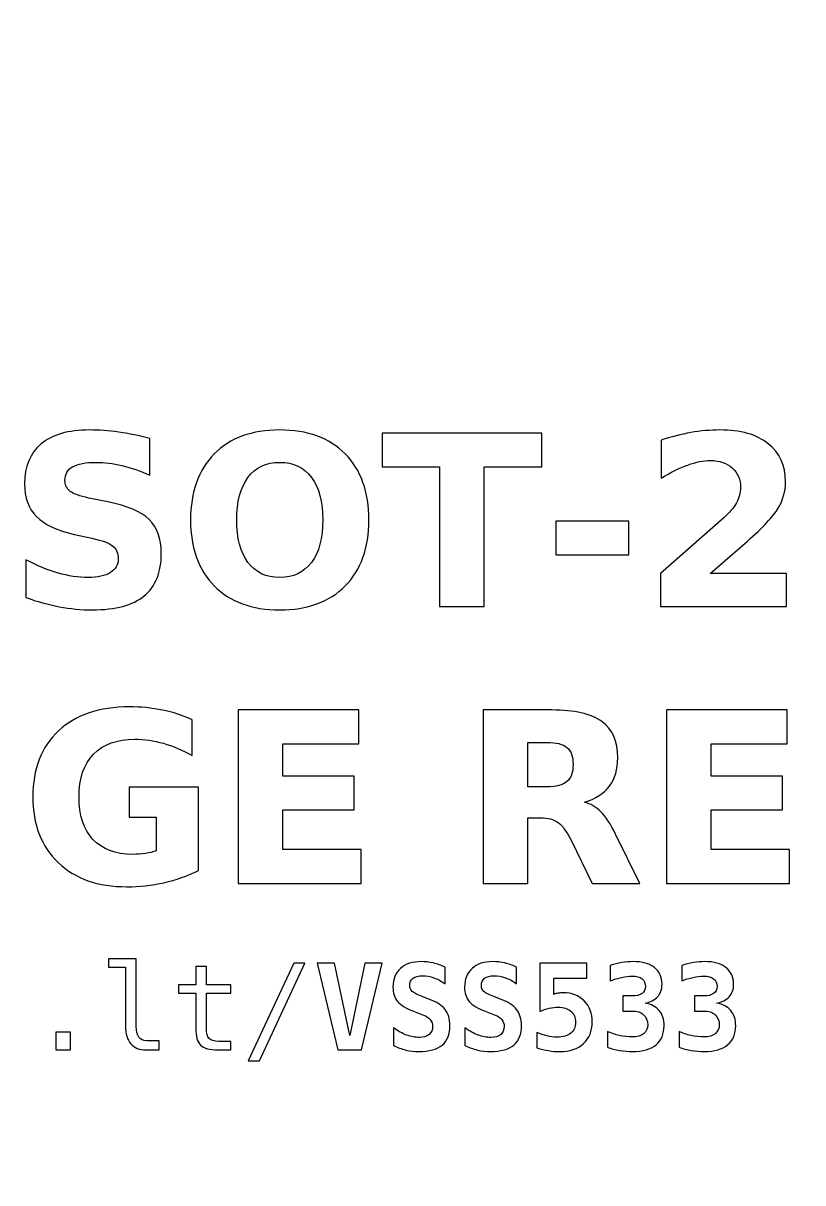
# Model space of a CAD drawing. Header units: centimetres. Extents: x -12.5 to -8.5, y -17.35 to -12.35.
# Drawn here: x -10.707 to -10.051, y -14.3 to -13.325 of the extents above; entities that cross this region are included whole.
import ezdxf

# ---------------------------------------------------------------- set-up
doc = ezdxf.new("R2010")
doc.units = ezdxf.units.CM
doc.header["$MEASUREMENT"] = 0
doc.layers.add('Layer 1', color=7, linetype='Continuous')

msp = doc.modelspace()

# ---------------------------------------------------------------- linework, layer by layer
at = {"layer": 'Layer 1', "color": 7, "lineweight": 35}
msp.add_open_spline([(-12.5, -12.35), (-12.5, -12.35), (-8.5, -12.35), (-8.5, -12.35), (-8.5, -12.35), (-8.5, -12.35), (-8.5, -17.35), (-8.5, -17.35), (-8.5, -17.35), (-8.5, -17.35), (-12.5, -17.35), (-12.5, -17.35), (-12.5, -17.35), (-12.5, -17.35), (-12.5, -12.35), (-12.5, -12.35)], degree=3, knots=[0, 0, 0, 0, 0.25, 0.25, 0.25, 0.25, 0.5, 0.5, 0.5, 0.5, 0.75, 0.75, 0.75, 0.75, 1, 1, 1, 1], dxfattribs=at)
at = {"layer": 'Layer 1', "color": 250}
for points, knots in [([(-10.6005, -13.67425), (-10.6005, -13.67425), (-10.6005, -13.70508), (-10.6005, -13.70508), (-10.6005, -13.70508), (-10.6085, -13.70152), (-10.61633, -13.69882), (-10.62393, -13.69698), (-10.62393, -13.69698), (-10.63156, -13.69515), (-10.63876, -13.69425), (-10.64553, -13.69425), (-10.64553, -13.69425), (-10.6545, -13.69425), (-10.66116, -13.69548), (-10.66546, -13.69795), (-10.66546, -13.69795), (-10.66976, -13.70045), (-10.6719, -13.70428), (-10.6719, -13.70948), (-10.6719, -13.70948), (-10.6719, -13.71338), (-10.67046, -13.71645), (-10.66756, -13.71862), (-10.66756, -13.71862), (-10.66466, -13.72078), (-10.6594, -13.72268), (-10.65176, -13.72425), (-10.65176, -13.72425), (-10.65176, -13.72425), (-10.63576, -13.72745), (-10.63576, -13.72745), (-10.63576, -13.72745), (-10.61953, -13.73072), (-10.60803, -13.73565), (-10.6012, -13.74232), (-10.6012, -13.74232), (-10.59436, -13.74895), (-10.59093, -13.75838), (-10.59093, -13.77062), (-10.59093, -13.77062), (-10.59093, -13.78672), (-10.5957, -13.79868), (-10.60523, -13.80652), (-10.60523, -13.80652), (-10.61476, -13.81435), (-10.62933, -13.81828), (-10.64893, -13.81828), (-10.64893, -13.81828), (-10.6582, -13.81828), (-10.66746, -13.81742), (-10.67676, -13.81565), (-10.67676, -13.81565), (-10.68606, -13.81388), (-10.6954, -13.81128), (-10.7047, -13.80785), (-10.7047, -13.80785), (-10.7047, -13.80785), (-10.7047, -13.77612), (-10.7047, -13.77612), (-10.7047, -13.77612), (-10.6954, -13.78105), (-10.6864, -13.78478), (-10.6777, -13.78728), (-10.6777, -13.78728), (-10.669, -13.78978), (-10.66063, -13.79105), (-10.65256, -13.79105), (-10.65256, -13.79105), (-10.64436, -13.79105), (-10.63806, -13.78968), (-10.6337, -13.78695), (-10.6337, -13.78695), (-10.62933, -13.78422), (-10.62716, -13.78032), (-10.62716, -13.77522), (-10.62716, -13.77522), (-10.62716, -13.77068), (-10.62863, -13.76715), (-10.6316, -13.76468), (-10.6316, -13.76468), (-10.63456, -13.76222), (-10.64046, -13.75998), (-10.64933, -13.75805), (-10.64933, -13.75805), (-10.64933, -13.75805), (-10.6639, -13.75482), (-10.6639, -13.75482), (-10.6639, -13.75482), (-10.67846, -13.75168), (-10.68913, -13.74672), (-10.69586, -13.73988), (-10.69586, -13.73988), (-10.7026, -13.73305), (-10.70596, -13.72382), (-10.70596, -13.71225), (-10.70596, -13.71225), (-10.70596, -13.69772), (-10.70126, -13.68655), (-10.6919, -13.67875), (-10.6919, -13.67875), (-10.68253, -13.67092), (-10.66906, -13.66702), (-10.65146, -13.66702), (-10.65146, -13.66702), (-10.64346, -13.66702), (-10.63523, -13.66762), (-10.62676, -13.66882), (-10.62676, -13.66882), (-10.6183, -13.67002), (-10.60953, -13.67182), (-10.6005, -13.67425)], [0, 0, 0, 0, 0.035714, 0.035714, 0.035714, 0.035714, 0.071429, 0.071429, 0.071429, 0.071429, 0.107143, 0.107143, 0.107143, 0.107143, 0.142857, 0.142857, 0.142857, 0.142857, 0.178571, 0.178571, 0.178571, 0.178571, 0.214286, 0.214286, 0.214286, 0.214286, 0.25, 0.25, 0.25, 0.25, 0.285714, 0.285714, 0.285714, 0.285714, 0.321429, 0.321429, 0.321429, 0.321429, 0.357143, 0.357143, 0.357143, 0.357143, 0.392857, 0.392857, 0.392857, 0.392857, 0.428571, 0.428571, 0.428571, 0.428571, 0.464286, 0.464286, 0.464286, 0.464286, 0.5, 0.5, 0.5, 0.5, 0.535714, 0.535714, 0.535714, 0.535714, 0.571429, 0.571429, 0.571429, 0.571429, 0.607143, 0.607143, 0.607143, 0.607143, 0.642857, 0.642857, 0.642857, 0.642857, 0.678571, 0.678571, 0.678571, 0.678571, 0.714286, 0.714286, 0.714286, 0.714286, 0.75, 0.75, 0.75, 0.75, 0.785714, 0.785714, 0.785714, 0.785714, 0.821429, 0.821429, 0.821429, 0.821429, 0.857143, 0.857143, 0.857143, 0.857143, 0.892857, 0.892857, 0.892857, 0.892857, 0.928571, 0.928571, 0.928571, 0.928571, 0.964286, 0.964286, 0.964286, 0.964286, 1, 1, 1, 1]), ([(-10.49133, -13.66702), (-10.4679, -13.66702), (-10.44953, -13.67372), (-10.43627, -13.68715), (-10.43627, -13.68715), (-10.42297, -13.70055), (-10.41633, -13.71905), (-10.41633, -13.74268), (-10.41633, -13.74268), (-10.41633, -13.76625), (-10.42297, -13.78475), (-10.43627, -13.79815), (-10.43627, -13.79815), (-10.44953, -13.81158), (-10.4679, -13.81828), (-10.49133, -13.81828), (-10.49133, -13.81828), (-10.5147, -13.81828), (-10.53303, -13.81158), (-10.54637, -13.79815), (-10.54637, -13.79815), (-10.55967, -13.78475), (-10.56633, -13.76625), (-10.56633, -13.74268), (-10.56633, -13.74268), (-10.56633, -13.71905), (-10.55967, -13.70055), (-10.54637, -13.68715), (-10.54637, -13.68715), (-10.53303, -13.67372), (-10.5147, -13.66702), (-10.49133, -13.66702)], [0, 0, 0, 0, 0.125, 0.125, 0.125, 0.125, 0.25, 0.25, 0.25, 0.25, 0.375, 0.375, 0.375, 0.375, 0.5, 0.5, 0.5, 0.5, 0.625, 0.625, 0.625, 0.625, 0.75, 0.75, 0.75, 0.75, 0.875, 0.875, 0.875, 0.875, 1, 1, 1, 1]), ([(-10.12921, -13.78782), (-10.12921, -13.78782), (-10.06504, -13.78782), (-10.06504, -13.78782), (-10.06504, -13.78782), (-10.06504, -13.78782), (-10.06504, -13.81545), (-10.06504, -13.81545), (-10.06504, -13.81545), (-10.06504, -13.81545), (-10.17101, -13.81545), (-10.17101, -13.81545), (-10.17101, -13.81545), (-10.17101, -13.81545), (-10.17101, -13.78782), (-10.17101, -13.78782), (-10.17101, -13.78782), (-10.17101, -13.78782), (-10.11777, -13.74085), (-10.11777, -13.74085), (-10.11777, -13.74085), (-10.11301, -13.73655), (-10.10951, -13.73235), (-10.10724, -13.72825), (-10.10724, -13.72825), (-10.10494, -13.72415), (-10.10381, -13.71988), (-10.10381, -13.71545), (-10.10381, -13.71545), (-10.10381, -13.70862), (-10.10611, -13.70312), (-10.11071, -13.69895), (-10.11071, -13.69895), (-10.11527, -13.69478), (-10.12137, -13.69272), (-10.12901, -13.69272), (-10.12901, -13.69272), (-10.13487, -13.69272), (-10.14127, -13.69398), (-10.14824, -13.69648), (-10.14824, -13.69648), (-10.15521, -13.69898), (-10.16267, -13.70272), (-10.17061, -13.70765), (-10.17061, -13.70765), (-10.17061, -13.70765), (-10.17061, -13.67562), (-10.17061, -13.67562), (-10.17061, -13.67562), (-10.16214, -13.67282), (-10.15377, -13.67068), (-10.14551, -13.66922), (-10.14551, -13.66922), (-10.13724, -13.66775), (-10.12914, -13.66702), (-10.12117, -13.66702), (-10.12117, -13.66702), (-10.10374, -13.66702), (-10.09017, -13.67085), (-10.08051, -13.67855), (-10.08051, -13.67855), (-10.07084, -13.68622), (-10.06601, -13.69692), (-10.06601, -13.71068), (-10.06601, -13.71068), (-10.06601, -13.71862), (-10.06807, -13.72602), (-10.07217, -13.73288), (-10.07217, -13.73288), (-10.07627, -13.73975), (-10.08491, -13.74895), (-10.09804, -13.76048), (-10.09804, -13.76048), (-10.09804, -13.76048), (-10.12921, -13.78782), (-10.12921, -13.78782)], [0, 0, 0, 0, 0.052632, 0.052632, 0.052632, 0.052632, 0.105263, 0.105263, 0.105263, 0.105263, 0.157895, 0.157895, 0.157895, 0.157895, 0.210526, 0.210526, 0.210526, 0.210526, 0.263158, 0.263158, 0.263158, 0.263158, 0.315789, 0.315789, 0.315789, 0.315789, 0.368421, 0.368421, 0.368421, 0.368421, 0.421053, 0.421053, 0.421053, 0.421053, 0.473684, 0.473684, 0.473684, 0.473684, 0.526316, 0.526316, 0.526316, 0.526316, 0.578947, 0.578947, 0.578947, 0.578947, 0.631579, 0.631579, 0.631579, 0.631579, 0.684211, 0.684211, 0.684211, 0.684211, 0.736842, 0.736842, 0.736842, 0.736842, 0.789474, 0.789474, 0.789474, 0.789474, 0.842105, 0.842105, 0.842105, 0.842105, 0.894737, 0.894737, 0.894737, 0.894737, 0.947368, 0.947368, 0.947368, 0.947368, 1, 1, 1, 1]), ([(-10.4053, -13.66965), (-10.4053, -13.66965), (-10.27094, -13.66965), (-10.27094, -13.66965), (-10.27094, -13.66965), (-10.27094, -13.66965), (-10.27094, -13.69808), (-10.27094, -13.69808), (-10.27094, -13.69808), (-10.27094, -13.69808), (-10.31927, -13.69808), (-10.31927, -13.69808), (-10.31927, -13.69808), (-10.31927, -13.69808), (-10.31927, -13.81545), (-10.31927, -13.81545), (-10.31927, -13.81545), (-10.31927, -13.81545), (-10.35687, -13.81545), (-10.35687, -13.81545), (-10.35687, -13.81545), (-10.35687, -13.81545), (-10.35687, -13.69808), (-10.35687, -13.69808), (-10.35687, -13.69808), (-10.35687, -13.69808), (-10.4053, -13.69808), (-10.4053, -13.69808), (-10.4053, -13.69808), (-10.4053, -13.69808), (-10.4053, -13.66965), (-10.4053, -13.66965)], [0, 0, 0, 0, 0.125, 0.125, 0.125, 0.125, 0.25, 0.25, 0.25, 0.25, 0.375, 0.375, 0.375, 0.375, 0.5, 0.5, 0.5, 0.5, 0.625, 0.625, 0.625, 0.625, 0.75, 0.75, 0.75, 0.75, 0.875, 0.875, 0.875, 0.875, 1, 1, 1, 1]), ([(-10.49133, -13.69425), (-10.5028, -13.69425), (-10.51167, -13.69848), (-10.518, -13.70695), (-10.518, -13.70695), (-10.5243, -13.71542), (-10.52747, -13.72732), (-10.52747, -13.74268), (-10.52747, -13.74268), (-10.52747, -13.75802), (-10.5243, -13.76988), (-10.518, -13.77835), (-10.518, -13.77835), (-10.51167, -13.78682), (-10.5028, -13.79105), (-10.49133, -13.79105), (-10.49133, -13.79105), (-10.4798, -13.79105), (-10.4709, -13.78682), (-10.46457, -13.77835), (-10.46457, -13.77835), (-10.45827, -13.76988), (-10.4551, -13.75802), (-10.4551, -13.74268), (-10.4551, -13.74268), (-10.4551, -13.72732), (-10.45827, -13.71542), (-10.46457, -13.70695), (-10.46457, -13.70695), (-10.4709, -13.69848), (-10.4798, -13.69425), (-10.49133, -13.69425)], [0, 0, 0, 0, 0.125, 0.125, 0.125, 0.125, 0.25, 0.25, 0.25, 0.25, 0.375, 0.375, 0.375, 0.375, 0.5, 0.5, 0.5, 0.5, 0.625, 0.625, 0.625, 0.625, 0.75, 0.75, 0.75, 0.75, 0.875, 0.875, 0.875, 0.875, 1, 1, 1, 1]), ([(-10.25901, -13.74368), (-10.25901, -13.74368), (-10.19767, -13.74368), (-10.19767, -13.74368), (-10.19767, -13.74368), (-10.19767, -13.74368), (-10.19767, -13.77212), (-10.19767, -13.77212), (-10.19767, -13.77212), (-10.19767, -13.77212), (-10.25901, -13.77212), (-10.25901, -13.77212), (-10.25901, -13.77212), (-10.25901, -13.77212), (-10.25901, -13.74368), (-10.25901, -13.74368)], [0, 0, 0, 0, 0.25, 0.25, 0.25, 0.25, 0.5, 0.5, 0.5, 0.5, 0.75, 0.75, 0.75, 0.75, 1, 1, 1, 1]), ([(-10.5595, -14.03742), (-10.56886, -14.04198), (-10.5786, -14.04538), (-10.5887, -14.04768), (-10.5887, -14.04768), (-10.5988, -14.04995), (-10.6092, -14.05108), (-10.61996, -14.05108), (-10.61996, -14.05108), (-10.64423, -14.05108), (-10.66346, -14.04428), (-10.67766, -14.03072), (-10.67766, -14.03072), (-10.69186, -14.01715), (-10.69896, -13.99875), (-10.69896, -13.97548), (-10.69896, -13.97548), (-10.69896, -13.95198), (-10.69173, -13.93352), (-10.6773, -13.92002), (-10.6773, -13.92002), (-10.66283, -13.90655), (-10.64303, -13.89982), (-10.6179, -13.89982), (-10.6179, -13.89982), (-10.6082, -13.89982), (-10.5989, -13.90072), (-10.59, -13.90255), (-10.59, -13.90255), (-10.58113, -13.90438), (-10.57273, -13.90708), (-10.56486, -13.91065), (-10.56486, -13.91065), (-10.56486, -13.91065), (-10.56486, -13.94082), (-10.56486, -13.94082), (-10.56486, -13.94082), (-10.573, -13.93618), (-10.5811, -13.93275), (-10.58913, -13.93048), (-10.58913, -13.93048), (-10.59716, -13.92818), (-10.60523, -13.92705), (-10.6133, -13.92705), (-10.6133, -13.92705), (-10.6283, -13.92705), (-10.63983, -13.93125), (-10.64793, -13.93962), (-10.64793, -13.93962), (-10.65603, -13.94798), (-10.6601, -13.95995), (-10.6601, -13.97548), (-10.6601, -13.97548), (-10.6601, -13.99092), (-10.6562, -14.00285), (-10.64836, -14.01125), (-10.64836, -14.01125), (-10.64056, -14.01965), (-10.62946, -14.02385), (-10.61506, -14.02385), (-10.61506, -14.02385), (-10.61116, -14.02385), (-10.60753, -14.02362), (-10.60416, -14.02312), (-10.60416, -14.02312), (-10.6008, -14.02262), (-10.5978, -14.02185), (-10.59513, -14.02082), (-10.59513, -14.02082), (-10.59513, -14.02082), (-10.59513, -13.99248), (-10.59513, -13.99248), (-10.59513, -13.99248), (-10.59513, -13.99248), (-10.61806, -13.99248), (-10.61806, -13.99248), (-10.61806, -13.99248), (-10.61806, -13.99248), (-10.61806, -13.96728), (-10.61806, -13.96728), (-10.61806, -13.96728), (-10.61806, -13.96728), (-10.5595, -13.96728), (-10.5595, -13.96728), (-10.5595, -13.96728), (-10.5595, -13.96728), (-10.5595, -14.03742), (-10.5595, -14.03742)], [0, 0, 0, 0, 0.045455, 0.045455, 0.045455, 0.045455, 0.090909, 0.090909, 0.090909, 0.090909, 0.136364, 0.136364, 0.136364, 0.136364, 0.181818, 0.181818, 0.181818, 0.181818, 0.227273, 0.227273, 0.227273, 0.227273, 0.272727, 0.272727, 0.272727, 0.272727, 0.318182, 0.318182, 0.318182, 0.318182, 0.363636, 0.363636, 0.363636, 0.363636, 0.409091, 0.409091, 0.409091, 0.409091, 0.454545, 0.454545, 0.454545, 0.454545, 0.5, 0.5, 0.5, 0.5, 0.545455, 0.545455, 0.545455, 0.545455, 0.590909, 0.590909, 0.590909, 0.590909, 0.636364, 0.636364, 0.636364, 0.636364, 0.681818, 0.681818, 0.681818, 0.681818, 0.727273, 0.727273, 0.727273, 0.727273, 0.772727, 0.772727, 0.772727, 0.772727, 0.818182, 0.818182, 0.818182, 0.818182, 0.863636, 0.863636, 0.863636, 0.863636, 0.909091, 0.909091, 0.909091, 0.909091, 0.954545, 0.954545, 0.954545, 0.954545, 1, 1, 1, 1]), ([(-10.52639, -13.90245), (-10.52639, -13.90245), (-10.42493, -13.90245), (-10.42493, -13.90245), (-10.42493, -13.90245), (-10.42493, -13.90245), (-10.42493, -13.93088), (-10.42493, -13.93088), (-10.42493, -13.93088), (-10.42493, -13.93088), (-10.48879, -13.93088), (-10.48879, -13.93088), (-10.48879, -13.93088), (-10.48879, -13.93088), (-10.48879, -13.95802), (-10.48879, -13.95802), (-10.48879, -13.95802), (-10.48879, -13.95802), (-10.42876, -13.95802), (-10.42876, -13.95802), (-10.42876, -13.95802), (-10.42876, -13.95802), (-10.42876, -13.98645), (-10.42876, -13.98645), (-10.42876, -13.98645), (-10.42876, -13.98645), (-10.48879, -13.98645), (-10.48879, -13.98645), (-10.48879, -13.98645), (-10.48879, -13.98645), (-10.48879, -14.01982), (-10.48879, -14.01982), (-10.48879, -14.01982), (-10.48879, -14.01982), (-10.42279, -14.01982), (-10.42279, -14.01982), (-10.42279, -14.01982), (-10.42279, -14.01982), (-10.42279, -14.04825), (-10.42279, -14.04825), (-10.42279, -14.04825), (-10.42279, -14.04825), (-10.52639, -14.04825), (-10.52639, -14.04825), (-10.52639, -14.04825), (-10.52639, -14.04825), (-10.52639, -13.90245), (-10.52639, -13.90245)], [0, 0, 0, 0, 0.083333, 0.083333, 0.083333, 0.083333, 0.166667, 0.166667, 0.166667, 0.166667, 0.25, 0.25, 0.25, 0.25, 0.333333, 0.333333, 0.333333, 0.333333, 0.416667, 0.416667, 0.416667, 0.416667, 0.5, 0.5, 0.5, 0.5, 0.583333, 0.583333, 0.583333, 0.583333, 0.666667, 0.666667, 0.666667, 0.666667, 0.75, 0.75, 0.75, 0.75, 0.833333, 0.833333, 0.833333, 0.833333, 0.916667, 0.916667, 0.916667, 0.916667, 1, 1, 1, 1]), ([(-10.28253, -13.99308), (-10.28253, -13.99308), (-10.28253, -14.04825), (-10.28253, -14.04825), (-10.28253, -14.04825), (-10.28253, -14.04825), (-10.32013, -14.04825), (-10.32013, -14.04825), (-10.32013, -14.04825), (-10.32013, -14.04825), (-10.32013, -13.90245), (-10.32013, -13.90245), (-10.32013, -13.90245), (-10.32013, -13.90245), (-10.2627, -13.90245), (-10.2627, -13.90245), (-10.2627, -13.90245), (-10.2435, -13.90245), (-10.2294, -13.90568), (-10.22047, -13.91212), (-10.22047, -13.91212), (-10.2115, -13.91855), (-10.20703, -13.92875), (-10.20703, -13.94268), (-10.20703, -13.94268), (-10.20703, -13.95232), (-10.20937, -13.96025), (-10.214, -13.96642), (-10.214, -13.96642), (-10.21867, -13.97262), (-10.2257, -13.97718), (-10.23507, -13.98008), (-10.23507, -13.98008), (-10.22993, -13.98128), (-10.2253, -13.98392), (-10.22123, -13.98805), (-10.22123, -13.98805), (-10.21717, -13.99218), (-10.21307, -13.99845), (-10.2089, -14.00685), (-10.2089, -14.00685), (-10.2089, -14.00685), (-10.18847, -14.04825), (-10.18847, -14.04825), (-10.18847, -14.04825), (-10.18847, -14.04825), (-10.22853, -14.04825), (-10.22853, -14.04825), (-10.22853, -14.04825), (-10.22853, -14.04825), (-10.2463, -14.01202), (-10.2463, -14.01202), (-10.2463, -14.01202), (-10.24987, -14.00475), (-10.2535, -13.99975), (-10.2572, -13.99708), (-10.2572, -13.99708), (-10.26087, -13.99442), (-10.26577, -13.99308), (-10.2719, -13.99308), (-10.2719, -13.99308), (-10.2719, -13.99308), (-10.28253, -13.99308), (-10.28253, -13.99308)], [0, 0, 0, 0, 0.0625, 0.0625, 0.0625, 0.0625, 0.125, 0.125, 0.125, 0.125, 0.1875, 0.1875, 0.1875, 0.1875, 0.25, 0.25, 0.25, 0.25, 0.3125, 0.3125, 0.3125, 0.3125, 0.375, 0.375, 0.375, 0.375, 0.4375, 0.4375, 0.4375, 0.4375, 0.5, 0.5, 0.5, 0.5, 0.5625, 0.5625, 0.5625, 0.5625, 0.625, 0.625, 0.625, 0.625, 0.6875, 0.6875, 0.6875, 0.6875, 0.75, 0.75, 0.75, 0.75, 0.8125, 0.8125, 0.8125, 0.8125, 0.875, 0.875, 0.875, 0.875, 0.9375, 0.9375, 0.9375, 0.9375, 1, 1, 1, 1]), ([(-10.16613, -13.90245), (-10.16613, -13.90245), (-10.06467, -13.90245), (-10.06467, -13.90245), (-10.06467, -13.90245), (-10.06467, -13.90245), (-10.06467, -13.93088), (-10.06467, -13.93088), (-10.06467, -13.93088), (-10.06467, -13.93088), (-10.12853, -13.93088), (-10.12853, -13.93088), (-10.12853, -13.93088), (-10.12853, -13.93088), (-10.12853, -13.95802), (-10.12853, -13.95802), (-10.12853, -13.95802), (-10.12853, -13.95802), (-10.0685, -13.95802), (-10.0685, -13.95802), (-10.0685, -13.95802), (-10.0685, -13.95802), (-10.0685, -13.98645), (-10.0685, -13.98645), (-10.0685, -13.98645), (-10.0685, -13.98645), (-10.12853, -13.98645), (-10.12853, -13.98645), (-10.12853, -13.98645), (-10.12853, -13.98645), (-10.12853, -14.01982), (-10.12853, -14.01982), (-10.12853, -14.01982), (-10.12853, -14.01982), (-10.06253, -14.01982), (-10.06253, -14.01982), (-10.06253, -14.01982), (-10.06253, -14.01982), (-10.06253, -14.04825), (-10.06253, -14.04825), (-10.06253, -14.04825), (-10.06253, -14.04825), (-10.16613, -14.04825), (-10.16613, -14.04825), (-10.16613, -14.04825), (-10.16613, -14.04825), (-10.16613, -13.90245), (-10.16613, -13.90245)], [0, 0, 0, 0, 0.083333, 0.083333, 0.083333, 0.083333, 0.166667, 0.166667, 0.166667, 0.166667, 0.25, 0.25, 0.25, 0.25, 0.333333, 0.333333, 0.333333, 0.333333, 0.416667, 0.416667, 0.416667, 0.416667, 0.5, 0.5, 0.5, 0.5, 0.583333, 0.583333, 0.583333, 0.583333, 0.666667, 0.666667, 0.666667, 0.666667, 0.75, 0.75, 0.75, 0.75, 0.833333, 0.833333, 0.833333, 0.833333, 0.916667, 0.916667, 0.916667, 0.916667, 1, 1, 1, 1]), ([(-10.2667, -13.96712), (-10.25883, -13.96712), (-10.25317, -13.96565), (-10.24977, -13.96272), (-10.24977, -13.96272), (-10.24633, -13.95978), (-10.24463, -13.95495), (-10.24463, -13.94825), (-10.24463, -13.94825), (-10.24463, -13.94162), (-10.24633, -13.93685), (-10.24977, -13.93398), (-10.24977, -13.93398), (-10.25317, -13.93112), (-10.25883, -13.92968), (-10.2667, -13.92968), (-10.2667, -13.92968), (-10.2667, -13.92968), (-10.28253, -13.92968), (-10.28253, -13.92968), (-10.28253, -13.92968), (-10.28253, -13.92968), (-10.28253, -13.96712), (-10.28253, -13.96712), (-10.28253, -13.96712), (-10.28253, -13.96712), (-10.2667, -13.96712), (-10.2667, -13.96712)], [0, 0, 0, 0, 0.142857, 0.142857, 0.142857, 0.142857, 0.285714, 0.285714, 0.285714, 0.285714, 0.428571, 0.428571, 0.428571, 0.428571, 0.571429, 0.571429, 0.571429, 0.571429, 0.714286, 0.714286, 0.714286, 0.714286, 0.857143, 0.857143, 0.857143, 0.857143, 1, 1, 1, 1]), ([(-10.61197, -14.16842), (-10.61197, -14.17246), (-10.61124, -14.17549), (-10.60975, -14.17754), (-10.60975, -14.17754), (-10.60827, -14.17959), (-10.60609, -14.18062), (-10.60319, -14.18062), (-10.60319, -14.18062), (-10.60319, -14.18062), (-10.59269, -14.18062), (-10.59269, -14.18062), (-10.59269, -14.18062), (-10.59269, -14.18062), (-10.59269, -14.18824), (-10.59269, -14.18824), (-10.59269, -14.18824), (-10.59269, -14.18824), (-10.60405, -14.18824), (-10.60405, -14.18824), (-10.60405, -14.18824), (-10.60944, -14.18824), (-10.61359, -14.18651), (-10.61654, -14.18306), (-10.61654, -14.18306), (-10.61949, -14.17961), (-10.62095, -14.17472), (-10.62095, -14.16842), (-10.62095, -14.16842), (-10.62095, -14.16842), (-10.62095, -14.11876), (-10.62095, -14.11876), (-10.62095, -14.11876), (-10.62095, -14.11876), (-10.63535, -14.11876), (-10.63535, -14.11876), (-10.63535, -14.11876), (-10.63535, -14.11876), (-10.63535, -14.11172), (-10.63535, -14.11172), (-10.63535, -14.11172), (-10.63535, -14.11172), (-10.61197, -14.11172), (-10.61197, -14.11172), (-10.61197, -14.11172), (-10.61197, -14.11172), (-10.61197, -14.16842), (-10.61197, -14.16842)], [0, 0, 0, 0, 0.083333, 0.083333, 0.083333, 0.083333, 0.166667, 0.166667, 0.166667, 0.166667, 0.25, 0.25, 0.25, 0.25, 0.333333, 0.333333, 0.333333, 0.333333, 0.416667, 0.416667, 0.416667, 0.416667, 0.5, 0.5, 0.5, 0.5, 0.583333, 0.583333, 0.583333, 0.583333, 0.666667, 0.666667, 0.666667, 0.666667, 0.75, 0.75, 0.75, 0.75, 0.833333, 0.833333, 0.833333, 0.833333, 0.916667, 0.916667, 0.916667, 0.916667, 1, 1, 1, 1]), ([(-10.47935, -14.11534), (-10.47935, -14.11534), (-10.47007, -14.11534), (-10.47007, -14.11534), (-10.47007, -14.11534), (-10.47007, -14.11534), (-10.50845, -14.19752), (-10.50845, -14.19752), (-10.50845, -14.19752), (-10.50845, -14.19752), (-10.51779, -14.19752), (-10.51779, -14.19752), (-10.51779, -14.19752), (-10.51779, -14.19752), (-10.47935, -14.11534), (-10.47935, -14.11534)], [0, 0, 0, 0, 0.25, 0.25, 0.25, 0.25, 0.5, 0.5, 0.5, 0.5, 0.75, 0.75, 0.75, 0.75, 1, 1, 1, 1]), ([(-10.43249, -14.17622), (-10.43249, -14.17622), (-10.41965, -14.11534), (-10.41965, -14.11534), (-10.41965, -14.11534), (-10.41965, -14.11534), (-10.40515, -14.11534), (-10.40515, -14.11534), (-10.40515, -14.11534), (-10.40515, -14.11534), (-10.42249, -14.18824), (-10.42249, -14.18824), (-10.42249, -14.18824), (-10.42249, -14.18824), (-10.44245, -14.18824), (-10.44245, -14.18824), (-10.44245, -14.18824), (-10.44245, -14.18824), (-10.45979, -14.11534), (-10.45979, -14.11534), (-10.45979, -14.11534), (-10.45979, -14.11534), (-10.44529, -14.11534), (-10.44529, -14.11534), (-10.44529, -14.11534), (-10.44529, -14.11534), (-10.43249, -14.17622), (-10.43249, -14.17622)], [0, 0, 0, 0, 0.142857, 0.142857, 0.142857, 0.142857, 0.285714, 0.285714, 0.285714, 0.285714, 0.428571, 0.428571, 0.428571, 0.428571, 0.571429, 0.571429, 0.571429, 0.571429, 0.714286, 0.714286, 0.714286, 0.714286, 0.857143, 0.857143, 0.857143, 0.857143, 1, 1, 1, 1]), ([(-10.37747, -14.15626), (-10.38472, -14.15349), (-10.38964, -14.15057), (-10.39222, -14.14754), (-10.39222, -14.14754), (-10.39479, -14.14449), (-10.39607, -14.14041), (-10.39607, -14.13526), (-10.39607, -14.13526), (-10.39607, -14.12866), (-10.39395, -14.12346), (-10.38972, -14.11969), (-10.38972, -14.11969), (-10.38549, -14.11591), (-10.37969, -14.11402), (-10.37229, -14.11402), (-10.37229, -14.11402), (-10.36894, -14.11402), (-10.36559, -14.11441), (-10.36224, -14.11517), (-10.36224, -14.11517), (-10.35887, -14.11594), (-10.35555, -14.11706), (-10.35227, -14.11856), (-10.35227, -14.11856), (-10.35227, -14.11856), (-10.35227, -14.13262), (-10.35227, -14.13262), (-10.35227, -14.13262), (-10.35537, -14.13044), (-10.3585, -14.12879), (-10.36169, -14.12764), (-10.36169, -14.12764), (-10.36489, -14.12651), (-10.36804, -14.12594), (-10.37117, -14.12594), (-10.37117, -14.12594), (-10.37465, -14.12594), (-10.37732, -14.12664), (-10.37917, -14.12804), (-10.37917, -14.12804), (-10.38102, -14.12944), (-10.38195, -14.13144), (-10.38195, -14.13404), (-10.38195, -14.13404), (-10.38195, -14.13606), (-10.38127, -14.13772), (-10.37992, -14.13904), (-10.37992, -14.13904), (-10.37857, -14.14036), (-10.37575, -14.14182), (-10.37145, -14.14341), (-10.37145, -14.14341), (-10.37145, -14.14341), (-10.36525, -14.14576), (-10.36525, -14.14576), (-10.36525, -14.14576), (-10.3594, -14.14791), (-10.35509, -14.15076), (-10.35232, -14.15431), (-10.35232, -14.15431), (-10.34955, -14.15786), (-10.34817, -14.16232), (-10.34817, -14.16772), (-10.34817, -14.16772), (-10.34817, -14.17509), (-10.35034, -14.18057), (-10.35469, -14.18421), (-10.35469, -14.18421), (-10.35904, -14.18784), (-10.3656, -14.18966), (-10.37439, -14.18966), (-10.37439, -14.18966), (-10.378, -14.18966), (-10.38162, -14.18922), (-10.38525, -14.18836), (-10.38525, -14.18836), (-10.38887, -14.18749), (-10.39239, -14.18622), (-10.39577, -14.18452), (-10.39577, -14.18452), (-10.39577, -14.18452), (-10.39577, -14.16962), (-10.39577, -14.16962), (-10.39577, -14.16962), (-10.39194, -14.17236), (-10.3882, -14.17441), (-10.38462, -14.17574), (-10.38462, -14.17574), (-10.38102, -14.17707), (-10.37747, -14.17774), (-10.37395, -14.17774), (-10.37395, -14.17774), (-10.3704, -14.17774), (-10.36765, -14.17694), (-10.3657, -14.17532), (-10.3657, -14.17532), (-10.36375, -14.17371), (-10.36277, -14.17146), (-10.36277, -14.16856), (-10.36277, -14.16856), (-10.36277, -14.16637), (-10.36342, -14.16446), (-10.36472, -14.16282), (-10.36472, -14.16282), (-10.36602, -14.16117), (-10.3679, -14.15987), (-10.37039, -14.15894), (-10.37039, -14.15894), (-10.37039, -14.15894), (-10.37747, -14.15626), (-10.37747, -14.15626)], [0, 0, 0, 0, 0.035714, 0.035714, 0.035714, 0.035714, 0.071429, 0.071429, 0.071429, 0.071429, 0.107143, 0.107143, 0.107143, 0.107143, 0.142857, 0.142857, 0.142857, 0.142857, 0.178571, 0.178571, 0.178571, 0.178571, 0.214286, 0.214286, 0.214286, 0.214286, 0.25, 0.25, 0.25, 0.25, 0.285714, 0.285714, 0.285714, 0.285714, 0.321429, 0.321429, 0.321429, 0.321429, 0.357143, 0.357143, 0.357143, 0.357143, 0.392857, 0.392857, 0.392857, 0.392857, 0.428571, 0.428571, 0.428571, 0.428571, 0.464286, 0.464286, 0.464286, 0.464286, 0.5, 0.5, 0.5, 0.5, 0.535714, 0.535714, 0.535714, 0.535714, 0.571429, 0.571429, 0.571429, 0.571429, 0.607143, 0.607143, 0.607143, 0.607143, 0.642857, 0.642857, 0.642857, 0.642857, 0.678571, 0.678571, 0.678571, 0.678571, 0.714286, 0.714286, 0.714286, 0.714286, 0.75, 0.75, 0.75, 0.75, 0.785714, 0.785714, 0.785714, 0.785714, 0.821429, 0.821429, 0.821429, 0.821429, 0.857143, 0.857143, 0.857143, 0.857143, 0.892857, 0.892857, 0.892857, 0.892857, 0.928571, 0.928571, 0.928571, 0.928571, 0.964286, 0.964286, 0.964286, 0.964286, 1, 1, 1, 1]), ([(-10.31727, -14.15626), (-10.32452, -14.15349), (-10.32944, -14.15057), (-10.33202, -14.14754), (-10.33202, -14.14754), (-10.33459, -14.14449), (-10.33587, -14.14041), (-10.33587, -14.13526), (-10.33587, -14.13526), (-10.33587, -14.12866), (-10.33375, -14.12346), (-10.32952, -14.11969), (-10.32952, -14.11969), (-10.32529, -14.11591), (-10.31949, -14.11402), (-10.31209, -14.11402), (-10.31209, -14.11402), (-10.30874, -14.11402), (-10.30539, -14.11441), (-10.30204, -14.11517), (-10.30204, -14.11517), (-10.29867, -14.11594), (-10.29535, -14.11706), (-10.29207, -14.11856), (-10.29207, -14.11856), (-10.29207, -14.11856), (-10.29207, -14.13262), (-10.29207, -14.13262), (-10.29207, -14.13262), (-10.29517, -14.13044), (-10.2983, -14.12879), (-10.30149, -14.12764), (-10.30149, -14.12764), (-10.30469, -14.12651), (-10.30784, -14.12594), (-10.31097, -14.12594), (-10.31097, -14.12594), (-10.31445, -14.12594), (-10.31712, -14.12664), (-10.31897, -14.12804), (-10.31897, -14.12804), (-10.32082, -14.12944), (-10.32175, -14.13144), (-10.32175, -14.13404), (-10.32175, -14.13404), (-10.32175, -14.13606), (-10.32107, -14.13772), (-10.31972, -14.13904), (-10.31972, -14.13904), (-10.31837, -14.14036), (-10.31555, -14.14182), (-10.31125, -14.14341), (-10.31125, -14.14341), (-10.31125, -14.14341), (-10.30505, -14.14576), (-10.30505, -14.14576), (-10.30505, -14.14576), (-10.2992, -14.14791), (-10.29489, -14.15076), (-10.29212, -14.15431), (-10.29212, -14.15431), (-10.28935, -14.15786), (-10.28797, -14.16232), (-10.28797, -14.16772), (-10.28797, -14.16772), (-10.28797, -14.17509), (-10.29014, -14.18057), (-10.29449, -14.18421), (-10.29449, -14.18421), (-10.29884, -14.18784), (-10.3054, -14.18966), (-10.31419, -14.18966), (-10.31419, -14.18966), (-10.3178, -14.18966), (-10.32142, -14.18922), (-10.32505, -14.18836), (-10.32505, -14.18836), (-10.32867, -14.18749), (-10.33219, -14.18622), (-10.33557, -14.18452), (-10.33557, -14.18452), (-10.33557, -14.18452), (-10.33557, -14.16962), (-10.33557, -14.16962), (-10.33557, -14.16962), (-10.33174, -14.17236), (-10.328, -14.17441), (-10.32442, -14.17574), (-10.32442, -14.17574), (-10.32082, -14.17707), (-10.31727, -14.17774), (-10.31375, -14.17774), (-10.31375, -14.17774), (-10.3102, -14.17774), (-10.30745, -14.17694), (-10.3055, -14.17532), (-10.3055, -14.17532), (-10.30355, -14.17371), (-10.30257, -14.17146), (-10.30257, -14.16856), (-10.30257, -14.16856), (-10.30257, -14.16637), (-10.30322, -14.16446), (-10.30452, -14.16282), (-10.30452, -14.16282), (-10.30582, -14.16117), (-10.3077, -14.15987), (-10.31019, -14.15894), (-10.31019, -14.15894), (-10.31019, -14.15894), (-10.31727, -14.15626), (-10.31727, -14.15626)], [0, 0, 0, 0, 0.035714, 0.035714, 0.035714, 0.035714, 0.071429, 0.071429, 0.071429, 0.071429, 0.107143, 0.107143, 0.107143, 0.107143, 0.142857, 0.142857, 0.142857, 0.142857, 0.178571, 0.178571, 0.178571, 0.178571, 0.214286, 0.214286, 0.214286, 0.214286, 0.25, 0.25, 0.25, 0.25, 0.285714, 0.285714, 0.285714, 0.285714, 0.321429, 0.321429, 0.321429, 0.321429, 0.357143, 0.357143, 0.357143, 0.357143, 0.392857, 0.392857, 0.392857, 0.392857, 0.428571, 0.428571, 0.428571, 0.428571, 0.464286, 0.464286, 0.464286, 0.464286, 0.5, 0.5, 0.5, 0.5, 0.535714, 0.535714, 0.535714, 0.535714, 0.571429, 0.571429, 0.571429, 0.571429, 0.607143, 0.607143, 0.607143, 0.607143, 0.642857, 0.642857, 0.642857, 0.642857, 0.678571, 0.678571, 0.678571, 0.678571, 0.714286, 0.714286, 0.714286, 0.714286, 0.75, 0.75, 0.75, 0.75, 0.785714, 0.785714, 0.785714, 0.785714, 0.821429, 0.821429, 0.821429, 0.821429, 0.857143, 0.857143, 0.857143, 0.857143, 0.892857, 0.892857, 0.892857, 0.892857, 0.928571, 0.928571, 0.928571, 0.928571, 0.964286, 0.964286, 0.964286, 0.964286, 1, 1, 1, 1]), ([(-10.27255, -14.11534), (-10.27255, -14.11534), (-10.23295, -14.11534), (-10.23295, -14.11534), (-10.23295, -14.11534), (-10.23295, -14.11534), (-10.23295, -14.12804), (-10.23295, -14.12804), (-10.23295, -14.12804), (-10.23295, -14.12804), (-10.26089, -14.12804), (-10.26089, -14.12804), (-10.26089, -14.12804), (-10.26089, -14.12804), (-10.26089, -14.14156), (-10.26089, -14.14156), (-10.26089, -14.14156), (-10.25972, -14.14111), (-10.25845, -14.14077), (-10.25712, -14.14056), (-10.25712, -14.14056), (-10.25579, -14.14034), (-10.25437, -14.14024), (-10.25287, -14.14024), (-10.25287, -14.14024), (-10.24565, -14.14024), (-10.23979, -14.14252), (-10.23529, -14.14707), (-10.23529, -14.14707), (-10.2308, -14.15164), (-10.22855, -14.15756), (-10.22855, -14.16486), (-10.22855, -14.16486), (-10.22855, -14.17251), (-10.23099, -14.17854), (-10.23585, -14.18299), (-10.23585, -14.18299), (-10.24072, -14.18744), (-10.24735, -14.18966), (-10.25575, -14.18966), (-10.25575, -14.18966), (-10.25887, -14.18966), (-10.26204, -14.18939), (-10.26522, -14.18887), (-10.26522, -14.18887), (-10.2684, -14.18836), (-10.27167, -14.18757), (-10.27499, -14.18652), (-10.27499, -14.18652), (-10.27499, -14.18652), (-10.27499, -14.17354), (-10.27499, -14.17354), (-10.27499, -14.17354), (-10.27229, -14.17487), (-10.2695, -14.17587), (-10.26667, -14.17654), (-10.26667, -14.17654), (-10.26382, -14.17721), (-10.26095, -14.17754), (-10.25809, -14.17754), (-10.25809, -14.17754), (-10.25302, -14.17754), (-10.24915, -14.17646), (-10.24652, -14.17429), (-10.24652, -14.17429), (-10.24389, -14.17212), (-10.24257, -14.16899), (-10.24257, -14.16486), (-10.24257, -14.16486), (-10.24257, -14.16104), (-10.24389, -14.15799), (-10.2465, -14.15569), (-10.2465, -14.15569), (-10.24912, -14.15341), (-10.25262, -14.15226), (-10.25697, -14.15226), (-10.25697, -14.15226), (-10.25955, -14.15226), (-10.26212, -14.15257), (-10.26472, -14.15321), (-10.26472, -14.15321), (-10.2673, -14.15384), (-10.26992, -14.15481), (-10.27255, -14.15607), (-10.27255, -14.15607), (-10.27255, -14.15607), (-10.27255, -14.11534), (-10.27255, -14.11534)], [0, 0, 0, 0, 0.045455, 0.045455, 0.045455, 0.045455, 0.090909, 0.090909, 0.090909, 0.090909, 0.136364, 0.136364, 0.136364, 0.136364, 0.181818, 0.181818, 0.181818, 0.181818, 0.227273, 0.227273, 0.227273, 0.227273, 0.272727, 0.272727, 0.272727, 0.272727, 0.318182, 0.318182, 0.318182, 0.318182, 0.363636, 0.363636, 0.363636, 0.363636, 0.409091, 0.409091, 0.409091, 0.409091, 0.454545, 0.454545, 0.454545, 0.454545, 0.5, 0.5, 0.5, 0.5, 0.545455, 0.545455, 0.545455, 0.545455, 0.590909, 0.590909, 0.590909, 0.590909, 0.636364, 0.636364, 0.636364, 0.636364, 0.681818, 0.681818, 0.681818, 0.681818, 0.727273, 0.727273, 0.727273, 0.727273, 0.772727, 0.772727, 0.772727, 0.772727, 0.818182, 0.818182, 0.818182, 0.818182, 0.863636, 0.863636, 0.863636, 0.863636, 0.909091, 0.909091, 0.909091, 0.909091, 0.954545, 0.954545, 0.954545, 0.954545, 1, 1, 1, 1]), ([(-10.19497, -14.15562), (-10.19497, -14.15562), (-10.20269, -14.15562), (-10.20269, -14.15562), (-10.20269, -14.15562), (-10.20269, -14.15562), (-10.20269, -14.14292), (-10.20269, -14.14292), (-10.20269, -14.14292), (-10.20269, -14.14292), (-10.19497, -14.14292), (-10.19497, -14.14292), (-10.19497, -14.14292), (-10.1914, -14.14292), (-10.18862, -14.14222), (-10.18665, -14.14081), (-10.18665, -14.14081), (-10.18469, -14.13939), (-10.1837, -14.13739), (-10.1837, -14.13482), (-10.1837, -14.13482), (-10.1837, -14.13212), (-10.18469, -14.13001), (-10.18665, -14.12849), (-10.18665, -14.12849), (-10.18862, -14.12697), (-10.1914, -14.12622), (-10.19497, -14.12622), (-10.19497, -14.12622), (-10.1977, -14.12622), (-10.20064, -14.12657), (-10.20375, -14.12726), (-10.20375, -14.12726), (-10.20689, -14.12794), (-10.21012, -14.12894), (-10.21347, -14.13024), (-10.21347, -14.13024), (-10.21347, -14.13024), (-10.21347, -14.11716), (-10.21347, -14.11716), (-10.21347, -14.11716), (-10.21012, -14.11614), (-10.20682, -14.11537), (-10.20357, -14.11482), (-10.20357, -14.11482), (-10.2003, -14.11429), (-10.19719, -14.11402), (-10.19419, -14.11402), (-10.19419, -14.11402), (-10.1865, -14.11402), (-10.18052, -14.11571), (-10.17624, -14.11906), (-10.17624, -14.11906), (-10.17194, -14.12241), (-10.16979, -14.12702), (-10.16979, -14.13292), (-10.16979, -14.13292), (-10.16979, -14.13724), (-10.17102, -14.14079), (-10.1735, -14.14354), (-10.1735, -14.14354), (-10.17597, -14.14629), (-10.1795, -14.14809), (-10.18409, -14.14892), (-10.18409, -14.14892), (-10.17889, -14.14984), (-10.1749, -14.15192), (-10.17217, -14.15516), (-10.17217, -14.15516), (-10.16944, -14.15839), (-10.16807, -14.16266), (-10.16807, -14.16792), (-10.16807, -14.16792), (-10.16807, -14.17499), (-10.17034, -14.18037), (-10.17485, -14.18409), (-10.17485, -14.18409), (-10.17939, -14.18781), (-10.18595, -14.18966), (-10.19459, -14.18966), (-10.19459, -14.18966), (-10.19825, -14.18966), (-10.20187, -14.18934), (-10.20544, -14.18872), (-10.20544, -14.18872), (-10.209, -14.18811), (-10.21242, -14.18721), (-10.21567, -14.18604), (-10.21567, -14.18604), (-10.21567, -14.18604), (-10.21567, -14.17266), (-10.21567, -14.17266), (-10.21567, -14.17266), (-10.2126, -14.17419), (-10.2093, -14.17536), (-10.20575, -14.17616), (-10.20575, -14.17616), (-10.20222, -14.17696), (-10.19849, -14.17736), (-10.19459, -14.17736), (-10.19459, -14.17736), (-10.19067, -14.17736), (-10.18759, -14.17646), (-10.1853, -14.17464), (-10.1853, -14.17464), (-10.18302, -14.17284), (-10.18189, -14.17041), (-10.18189, -14.16734), (-10.18189, -14.16734), (-10.18189, -14.16361), (-10.18302, -14.16071), (-10.1853, -14.15867), (-10.1853, -14.15867), (-10.18759, -14.15664), (-10.1908, -14.15562), (-10.19497, -14.15562)], [0, 0, 0, 0, 0.034483, 0.034483, 0.034483, 0.034483, 0.068966, 0.068966, 0.068966, 0.068966, 0.103448, 0.103448, 0.103448, 0.103448, 0.137931, 0.137931, 0.137931, 0.137931, 0.172414, 0.172414, 0.172414, 0.172414, 0.206897, 0.206897, 0.206897, 0.206897, 0.241379, 0.241379, 0.241379, 0.241379, 0.275862, 0.275862, 0.275862, 0.275862, 0.310345, 0.310345, 0.310345, 0.310345, 0.344828, 0.344828, 0.344828, 0.344828, 0.37931, 0.37931, 0.37931, 0.37931, 0.413793, 0.413793, 0.413793, 0.413793, 0.448276, 0.448276, 0.448276, 0.448276, 0.482759, 0.482759, 0.482759, 0.482759, 0.517241, 0.517241, 0.517241, 0.517241, 0.551724, 0.551724, 0.551724, 0.551724, 0.586207, 0.586207, 0.586207, 0.586207, 0.62069, 0.62069, 0.62069, 0.62069, 0.655172, 0.655172, 0.655172, 0.655172, 0.689655, 0.689655, 0.689655, 0.689655, 0.724138, 0.724138, 0.724138, 0.724138, 0.758621, 0.758621, 0.758621, 0.758621, 0.793103, 0.793103, 0.793103, 0.793103, 0.827586, 0.827586, 0.827586, 0.827586, 0.862069, 0.862069, 0.862069, 0.862069, 0.896552, 0.896552, 0.896552, 0.896552, 0.931034, 0.931034, 0.931034, 0.931034, 0.965517, 0.965517, 0.965517, 0.965517, 1, 1, 1, 1]), ([(-10.13477, -14.15562), (-10.13477, -14.15562), (-10.14249, -14.15562), (-10.14249, -14.15562), (-10.14249, -14.15562), (-10.14249, -14.15562), (-10.14249, -14.14292), (-10.14249, -14.14292), (-10.14249, -14.14292), (-10.14249, -14.14292), (-10.13477, -14.14292), (-10.13477, -14.14292), (-10.13477, -14.14292), (-10.1312, -14.14292), (-10.12842, -14.14222), (-10.12645, -14.14081), (-10.12645, -14.14081), (-10.12449, -14.13939), (-10.1235, -14.13739), (-10.1235, -14.13482), (-10.1235, -14.13482), (-10.1235, -14.13212), (-10.12449, -14.13001), (-10.12645, -14.12849), (-10.12645, -14.12849), (-10.12842, -14.12697), (-10.1312, -14.12622), (-10.13477, -14.12622), (-10.13477, -14.12622), (-10.1375, -14.12622), (-10.14044, -14.12657), (-10.14355, -14.12726), (-10.14355, -14.12726), (-10.14669, -14.12794), (-10.14992, -14.12894), (-10.15327, -14.13024), (-10.15327, -14.13024), (-10.15327, -14.13024), (-10.15327, -14.11716), (-10.15327, -14.11716), (-10.15327, -14.11716), (-10.14992, -14.11614), (-10.14662, -14.11537), (-10.14337, -14.11482), (-10.14337, -14.11482), (-10.1401, -14.11429), (-10.13699, -14.11402), (-10.13399, -14.11402), (-10.13399, -14.11402), (-10.1263, -14.11402), (-10.12032, -14.11571), (-10.11604, -14.11906), (-10.11604, -14.11906), (-10.11174, -14.12241), (-10.10959, -14.12702), (-10.10959, -14.13292), (-10.10959, -14.13292), (-10.10959, -14.13724), (-10.11082, -14.14079), (-10.1133, -14.14354), (-10.1133, -14.14354), (-10.11577, -14.14629), (-10.1193, -14.14809), (-10.12389, -14.14892), (-10.12389, -14.14892), (-10.11869, -14.14984), (-10.1147, -14.15192), (-10.11197, -14.15516), (-10.11197, -14.15516), (-10.10924, -14.15839), (-10.10787, -14.16266), (-10.10787, -14.16792), (-10.10787, -14.16792), (-10.10787, -14.17499), (-10.11014, -14.18037), (-10.11465, -14.18409), (-10.11465, -14.18409), (-10.11919, -14.18781), (-10.12575, -14.18966), (-10.13439, -14.18966), (-10.13439, -14.18966), (-10.13805, -14.18966), (-10.14167, -14.18934), (-10.14524, -14.18872), (-10.14524, -14.18872), (-10.1488, -14.18811), (-10.15222, -14.18721), (-10.15547, -14.18604), (-10.15547, -14.18604), (-10.15547, -14.18604), (-10.15547, -14.17266), (-10.15547, -14.17266), (-10.15547, -14.17266), (-10.1524, -14.17419), (-10.1491, -14.17536), (-10.14555, -14.17616), (-10.14555, -14.17616), (-10.14202, -14.17696), (-10.13829, -14.17736), (-10.13439, -14.17736), (-10.13439, -14.17736), (-10.13047, -14.17736), (-10.12739, -14.17646), (-10.1251, -14.17464), (-10.1251, -14.17464), (-10.12282, -14.17284), (-10.12169, -14.17041), (-10.12169, -14.16734), (-10.12169, -14.16734), (-10.12169, -14.16361), (-10.12282, -14.16071), (-10.1251, -14.15867), (-10.1251, -14.15867), (-10.12739, -14.15664), (-10.1306, -14.15562), (-10.13477, -14.15562)], [0, 0, 0, 0, 0.034483, 0.034483, 0.034483, 0.034483, 0.068966, 0.068966, 0.068966, 0.068966, 0.103448, 0.103448, 0.103448, 0.103448, 0.137931, 0.137931, 0.137931, 0.137931, 0.172414, 0.172414, 0.172414, 0.172414, 0.206897, 0.206897, 0.206897, 0.206897, 0.241379, 0.241379, 0.241379, 0.241379, 0.275862, 0.275862, 0.275862, 0.275862, 0.310345, 0.310345, 0.310345, 0.310345, 0.344828, 0.344828, 0.344828, 0.344828, 0.37931, 0.37931, 0.37931, 0.37931, 0.413793, 0.413793, 0.413793, 0.413793, 0.448276, 0.448276, 0.448276, 0.448276, 0.482759, 0.482759, 0.482759, 0.482759, 0.517241, 0.517241, 0.517241, 0.517241, 0.551724, 0.551724, 0.551724, 0.551724, 0.586207, 0.586207, 0.586207, 0.586207, 0.62069, 0.62069, 0.62069, 0.62069, 0.655172, 0.655172, 0.655172, 0.655172, 0.689655, 0.689655, 0.689655, 0.689655, 0.724138, 0.724138, 0.724138, 0.724138, 0.758621, 0.758621, 0.758621, 0.758621, 0.793103, 0.793103, 0.793103, 0.793103, 0.827586, 0.827586, 0.827586, 0.827586, 0.862069, 0.862069, 0.862069, 0.862069, 0.896552, 0.896552, 0.896552, 0.896552, 0.931034, 0.931034, 0.931034, 0.931034, 0.965517, 0.965517, 0.965517, 0.965517, 1, 1, 1, 1]), ([(-10.55299, -14.11802), (-10.55299, -14.11802), (-10.55299, -14.13356), (-10.55299, -14.13356), (-10.55299, -14.13356), (-10.55299, -14.13356), (-10.53257, -14.13356), (-10.53257, -14.13356), (-10.53257, -14.13356), (-10.53257, -14.13356), (-10.53257, -14.14054), (-10.53257, -14.14054), (-10.53257, -14.14054), (-10.53257, -14.14054), (-10.55299, -14.14054), (-10.55299, -14.14054), (-10.55299, -14.14054), (-10.55299, -14.14054), (-10.55299, -14.17022), (-10.55299, -14.17022), (-10.55299, -14.17022), (-10.55299, -14.17426), (-10.55222, -14.17707), (-10.55069, -14.17866), (-10.55069, -14.17866), (-10.54915, -14.18026), (-10.54649, -14.18106), (-10.54269, -14.18106), (-10.54269, -14.18106), (-10.54269, -14.18106), (-10.53257, -14.18106), (-10.53257, -14.18106), (-10.53257, -14.18106), (-10.53257, -14.18106), (-10.53257, -14.18824), (-10.53257, -14.18824), (-10.53257, -14.18824), (-10.53257, -14.18824), (-10.54355, -14.18824), (-10.54355, -14.18824), (-10.54355, -14.18824), (-10.5503, -14.18824), (-10.55505, -14.18689), (-10.55782, -14.18419), (-10.55782, -14.18419), (-10.56059, -14.18149), (-10.56197, -14.17682), (-10.56197, -14.17022), (-10.56197, -14.17022), (-10.56197, -14.17022), (-10.56197, -14.14054), (-10.56197, -14.14054), (-10.56197, -14.14054), (-10.56197, -14.14054), (-10.57657, -14.14054), (-10.57657, -14.14054), (-10.57657, -14.14054), (-10.57657, -14.14054), (-10.57657, -14.13356), (-10.57657, -14.13356), (-10.57657, -14.13356), (-10.57657, -14.13356), (-10.56197, -14.13356), (-10.56197, -14.13356), (-10.56197, -14.13356), (-10.56197, -14.13356), (-10.56197, -14.11802), (-10.56197, -14.11802), (-10.56197, -14.11802), (-10.56197, -14.11802), (-10.55299, -14.11802), (-10.55299, -14.11802)], [0, 0, 0, 0, 0.055556, 0.055556, 0.055556, 0.055556, 0.111111, 0.111111, 0.111111, 0.111111, 0.166667, 0.166667, 0.166667, 0.166667, 0.222222, 0.222222, 0.222222, 0.222222, 0.277778, 0.277778, 0.277778, 0.277778, 0.333333, 0.333333, 0.333333, 0.333333, 0.388889, 0.388889, 0.388889, 0.388889, 0.444444, 0.444444, 0.444444, 0.444444, 0.5, 0.5, 0.5, 0.5, 0.555556, 0.555556, 0.555556, 0.555556, 0.611111, 0.611111, 0.611111, 0.611111, 0.666667, 0.666667, 0.666667, 0.666667, 0.722222, 0.722222, 0.722222, 0.722222, 0.777778, 0.777778, 0.777778, 0.777778, 0.833333, 0.833333, 0.833333, 0.833333, 0.888889, 0.888889, 0.888889, 0.888889, 0.944444, 0.944444, 0.944444, 0.944444, 1, 1, 1, 1]), ([(-10.67949, -14.17334), (-10.67949, -14.17334), (-10.66719, -14.17334), (-10.66719, -14.17334), (-10.66719, -14.17334), (-10.66719, -14.17334), (-10.66719, -14.18824), (-10.66719, -14.18824), (-10.66719, -14.18824), (-10.66719, -14.18824), (-10.67949, -14.18824), (-10.67949, -14.18824), (-10.67949, -14.18824), (-10.67949, -14.18824), (-10.67949, -14.17334), (-10.67949, -14.17334)], [0, 0, 0, 0, 0.25, 0.25, 0.25, 0.25, 0.5, 0.5, 0.5, 0.5, 0.75, 0.75, 0.75, 0.75, 1, 1, 1, 1])]:
    msp.add_open_spline(points, degree=3, knots=knots, dxfattribs=at)

doc.saveas('drawing.dxf')
